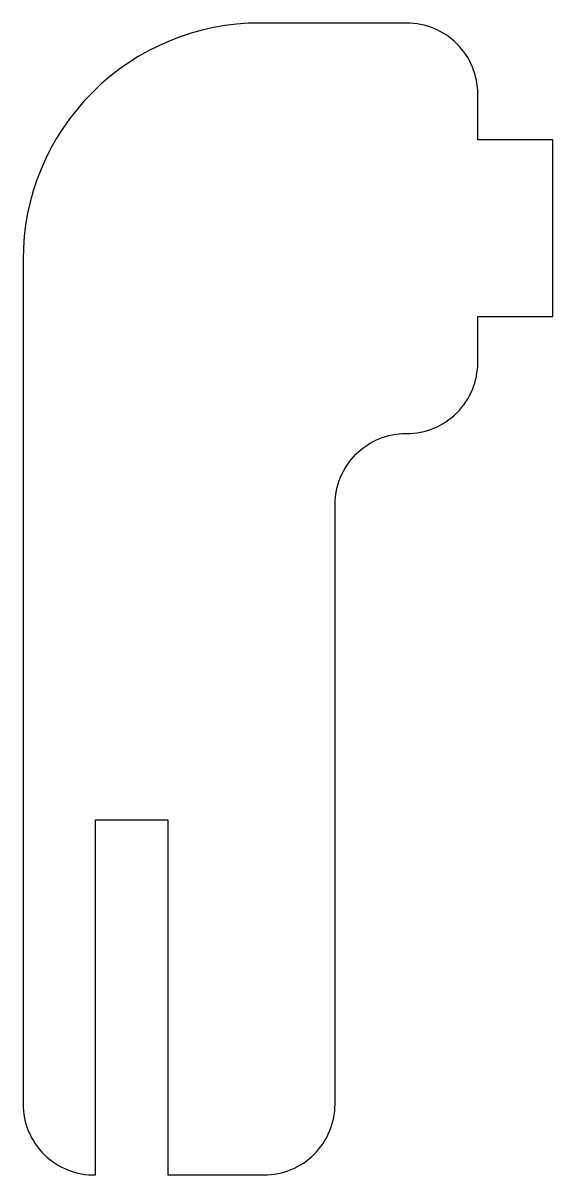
# Model space of a CAD drawing. Header units: millimetres. Extents: x -47.4 to -25, y -93.2 to -44.5.
import ezdxf

# ---------------------------------------------------------------- set-up
doc = ezdxf.new("R2010")
doc.units = ezdxf.units.MM
doc.layers.get('0').update_dxf_attribs({"linetype": 'CONTINUOUS'})

msp = doc.modelspace()

# ---------------------------------------------------------------- linework, layer by layer
msp.add_lwpolyline([(-34.2, -90.176), (-34.2, -64.847, -0.414214), (-31.2, -61.847), (-31.175, -61.847, 0.414214), (-28.175, -58.847), (-28.175, -56.907), (-25, -56.907), (-25, -49.444), (-28.175, -49.444), (-28.175, -47.504, 0.414214), (-31.175, -44.504), (-37.375, -44.504, 0.414214), (-47.375, -54.504), (-47.375, -90.176, 0.420084), (-44.315, -93.175), (-44.315, -78.176), (-41.26, -78.176), (-41.26, -93.176), (-37.2, -93.176, 0.414214)], format="xyb", close=True)

doc.saveas('drawing.dxf')
